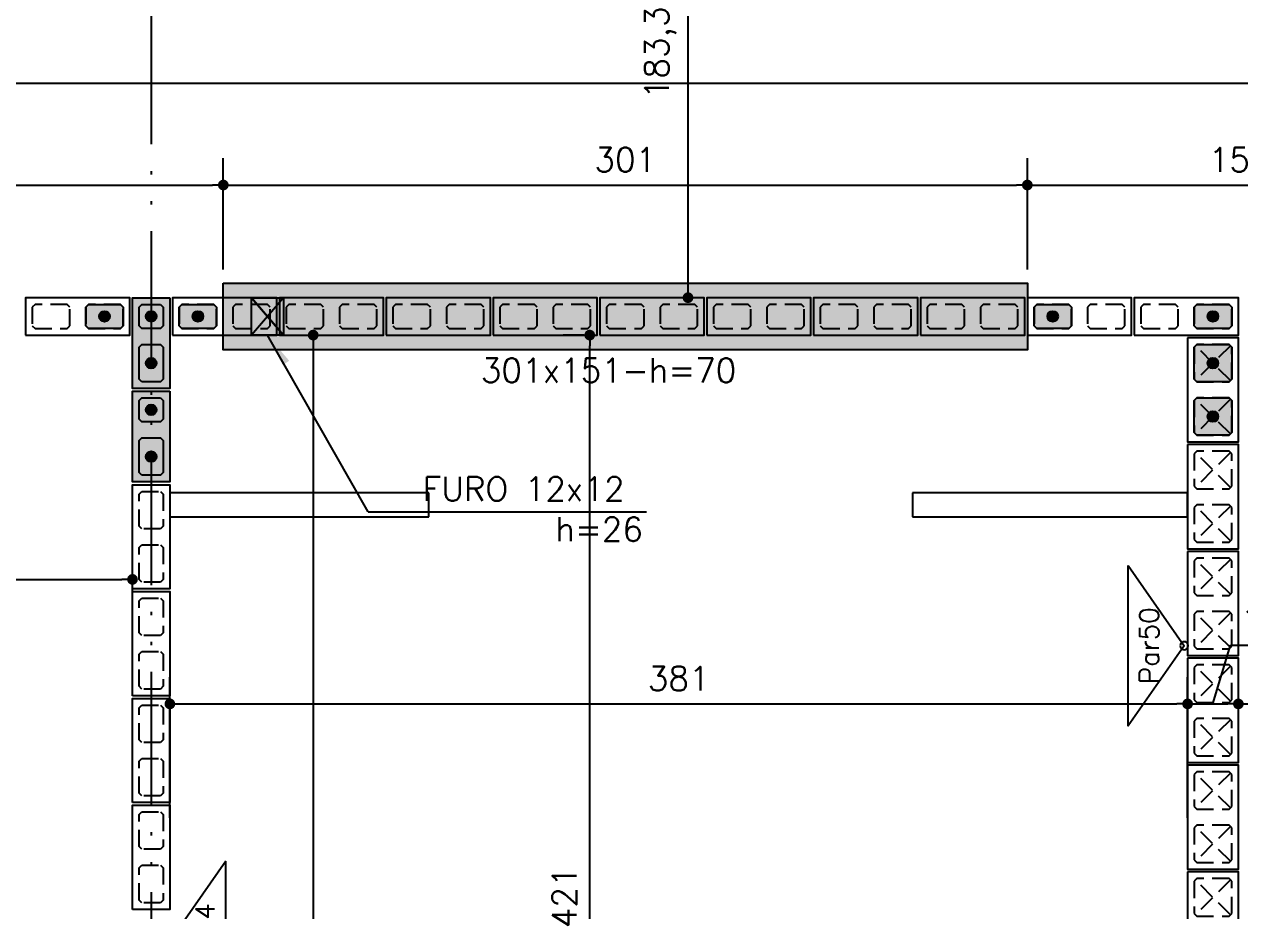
# Model space of a CAD drawing. Extents: x -14651 to 4582, y -13717 to -1290.
# Drawn here: x 2419 to 2874, y -12244.1 to -11912.2 of the extents above; entities that cross this region are included whole.
import ezdxf
from ezdxf.enums import TextEntityAlignment as Align

# ---------------------------------------------------------------- set-up
doc = ezdxf.new("R2010")
doc.units = 0
doc.header["$LTSCALE"] = 25
doc.linetypes.add('DASHED2', pattern=[0.375, 0.25, -0.125])
doc.linetypes.add('ESTILO_TQS_0004', pattern=[3.3, 2, -0.4, 0.05, -0.4, 0.05, -0.4])
for name, color, linetype in [('203', 1, 'DASHED2'), ('213', 252, 'Continuous'), ('241', 2, 'Continuous'), ('247', 50, 'Continuous'), ('248', 100, 'Continuous'), ('ABERTURAS', 53, 'Continuous'), ('ac-furo', 170, 'Continuous'), ('ALVENARIA NÃO ESTRUTURAL', 242, 'Continuous'), ('Arranque', 14, 'Continuous'), ('COTA', 1, 'Continuous'), ('EIXOS', 1, 'ESTILO_TQS_0004'), ('FERRO', 5, 'Continuous'), ('H2', 252, 'Continuous'), ('Linha_fina', 1, 'Continuous'), ('Pena_2', 2, 'Continuous'), ('T1', 2, 'Continuous'), ('TJANELA', 2, 'Continuous'), ('VIGA', 3, 'Continuous')]:
    doc.layers.add(name, color=color, linetype=linetype)
doc.styles.add('COTA', font='romans.shx')
doc.styles.add('Texto1', font='romans.shx', dxfattribs={"height": 9})
doc.dimstyles.new('forma', dxfattribs={"dimscale": 5, "dimtxt": 1.8, "dimasz": 0.8, "dimexe": 2, "dimexo": 1, "dimgap": 1, "dimtad": 1, "dimdec": 1, "dimzin": 9, "dimtxsty": 'COTA', "dimblk1": 'DOT', "dimblk2": 'DOT', "dimsah": 1, "dimcen": 0, "dimdle": 1, "dimclrd": 256, "dimclre": 256, "dimclrt": 2, "dimadec": 0, "dimazin": 0, "dimtfac": 1, "dimtdec": 0, "dimtmove": 0, "dimatfit": 3, "dimfxl": 1, "dimtolj": 1, "dimtzin": 0, "dimarcsym": 0})

# ---------------------------------------------------------------- blocks, each defined once
blk = doc.blocks.new('P4015', base_point=(5842102.11612, -8124149.02973))
blk.add_lwpolyline([(5842082.61612, -8124156.02973), (5842121.61612, -8124156.02973), (5842121.61612, -8124142.02973), (5842082.61612, -8124142.02973), (5842082.61612, -8124156.02973)])
at = {"color": 1, "linetype": 'DASHED2'}
for points in [[(5842085.11612, -8124152.52973), (5842086.11612, -8124153.52973), (5842098.11612, -8124153.52973), (5842099.11612, -8124152.52973), (5842099.11612, -8124145.52973), (5842098.11612, -8124144.52973), (5842086.11612, -8124144.52973), (5842085.11612, -8124145.52973), (5842085.11612, -8124152.52973)], [(5842105.11612, -8124152.52973), (5842106.11612, -8124153.52973), (5842118.11612, -8124153.52973), (5842119.11612, -8124152.52973), (5842119.11612, -8124145.52973), (5842118.11612, -8124144.52973), (5842106.11612, -8124144.52973), (5842105.11612, -8124145.52973), (5842105.11612, -8124152.52973)]]:
    blk.add_lwpolyline(points, dxfattribs=at)
blk = doc.blocks.new('P3515')
at = {"layer": '248'}
h = blk.add_hatch(color=100, dxfattribs=at)
h.paths.add_polyline_path([(17, 7), (-17, 7), (-17, -7), (17, -7)])
h.paths.add_polyline_path([(-5.5, -3.5), (-6.5, -4.5), (-13.5, -4.5), (-14.5, -3.5), (-14.5, 3.5), (-13.5, 4.5), (-6.5, 4.5), (-5.5, 3.5)], flags=16)
h.paths.add_polyline_path([(0.5, 3.5), (1.5, 4.5), (13.5, 4.5), (14.5, 3.5), (14.5, -3.5), (13.5, -4.5), (1.5, -4.5), (0.5, -3.5)], flags=16)
blk.add_lwpolyline([(-17, -7), (17, -7), (17, 7), (-17, 7), (-17, -7)])
at = {"color": 1, "linetype": 'DASHED2'}
for points in [[(-14.5, -3.5), (-13.5, -4.5), (-6.5, -4.5), (-5.5, -3.5), (-5.5, 3.5), (-6.5, 4.5), (-13.5, 4.5), (-14.5, 3.5), (-14.5, -3.5)], [(0.5, -3.5), (1.5, -4.5), (13.5, -4.5), (14.5, -3.5), (14.5, 3.5), (13.5, 4.5), (1.5, 4.5), (0.5, 3.5), (0.5, -3.5)]]:
    blk.add_lwpolyline(points, dxfattribs=at)
blk = doc.blocks.new('P4020')
blk.add_lwpolyline([(-19.5, -9.5), (19.5, -9.5), (19.5, 9.5), (-19.5, 9.5), (-19.5, -9.5)])
at = {"color": 1, "linetype": 'DASHED2'}
for points in [[(-17, -6), (-16, -7), (-4, -7), (-3, -6), (-3, 6), (-4, 7), (-16, 7), (-17, 6), (-17, -6)], [(3, -6), (4, -7), (16, -7), (17, -6), (17, 6), (16, 7), (4, 7), (3, 6), (3, -6)]]:
    blk.add_lwpolyline(points, dxfattribs=at)
at = {"layer": '203', "color": 253}
for p, q in [((-16.5, 6.5), (-3.5, -6.5)), ((-3.5, 6.5), (-16.5, -6.5)), ((16.5, 6.5), (3.5, -6.5)), ((3.5, 6.5), (16.5, -6.5))]:
    blk.add_line(p, q, dxfattribs=at)
blk = doc.blocks.new('GR-1409')
at = {"layer": '213'}
h = blk.add_hatch(color=256, dxfattribs=at)
h.paths.add_polyline_path([(-6, 4.5), (-7, 3.5), (-7, -3.5), (-6, -4.5), (6, -4.5), (7, -3.5), (7, 3.5), (6, 4.5)])
h.paths.add_polyline_path([(-2, 0, 1), (2, 0, 1)], flags=16)
at = {"layer": 'Arranque'}
blk.add_hatch(color=256, dxfattribs=at).paths.add_polyline_path([(-2, 0, 1), (2, 0, 1)])
at = {"layer": '213'}
blk.add_lwpolyline([(-7, 3.5), (-6, 4.5), (6, 4.5), (7, 3.5), (7, -3.5), (6, -4.5), (-6, -4.5), (-7, -3.5), (-7, 3.5)], dxfattribs=at)
at = {"layer": 'FERRO', "linetype": 'Continuous'}
blk.add_circle((0, 0), 2, dxfattribs=at)
blk = doc.blocks.new('GR-0909')
at = {"layer": '213'}
h = blk.add_hatch(color=256, dxfattribs=at)
h.paths.add_polyline_path([(3.5, -4.5), (4.5, -3.5), (4.500001, 3.5), (3.500001, 4.5), (-3.499999, 4.5), (-4.499999, 3.5), (-4.5, -3.5), (-3.5, -4.5)])
h.paths.add_polyline_path([(-2, 0, -1), (2, 0, -1)], flags=16)
at = {"layer": 'Arranque'}
blk.add_hatch(color=256, dxfattribs=at).paths.add_polyline_path([(2, 0, 1), (-2, 0, 1)])
at = {"layer": '213'}
blk.add_lwpolyline([(3.500001, 4.5), (4.500001, 3.5), (4.5, -3.5), (3.5, -4.5), (-3.5, -4.5), (-4.5, -3.5), (-4.499999, 3.5), (-3.499999, 4.5), (3.500001, 4.5)], dxfattribs=at)
at = {"layer": 'FERRO', "linetype": 'Continuous'}
blk.add_circle((0, 0), 2, dxfattribs=at)
blk = doc.blocks.new('GR-1414')
at = {"layer": '213'}
h = blk.add_hatch(color=256, dxfattribs=at)
h.paths.add_polyline_path([(6, -7), (7, -6), (7, 6), (6, 7), (-6, 7), (-7, 6), (-7, -6), (-6, -7)])
h.paths.add_polyline_path([(2, 0, 1), (-2, 0, 1)], flags=16)
at = {"layer": 'Arranque'}
blk.add_hatch(color=256, dxfattribs=at).paths.add_polyline_path([(2, 0, 1), (-2, 0, 1)])
at = {"layer": '213'}
for p, q in [((-7, 6), (-6, 7)), ((-7, -6), (-7, 6)), ((-6, 7), (6, 7)), ((6, 7), (7, 6)), ((7, 6), (7, -6)), ((-6, -7), (-7, -6)), ((6, -7), (-6, -7)), ((7, -6), (6, -7))]:
    blk.add_line(p, q, dxfattribs=at)
at = {"layer": 'FERRO', "linetype": 'Continuous'}
blk.add_circle((0, 0), 2, dxfattribs=at)
blk = doc.blocks.new('_IDNPAR_2')
at = {"color": 3}
blk.add_lwpolyline([(1, -0.7), (0, 0), (-1, -0.7)], close=True, dxfattribs=at)
blk.add_circle((0, 0), 0.05, dxfattribs=at)
at = {"layer": '247', "color": 2, "style": 'COTA', "flags": 8}
blk.add_attdef('ID', text='', height=0.24, dxfattribs=at).set_placement((0, -0.438), align=Align.MIDDLE_CENTER)
blk = doc.blocks.new('_Dot')
at = {"color": 0, "linetype": 'ByBlock', "lineweight": -2}
blk.add_line((-0.5, 0), (-1, 0), dxfattribs=at)
at = {"color": 0, "linetype": 'ByBlock', "const_width": 0.5}
blk.add_lwpolyline([(-0.25, 0, 1), (0.25, 0, 1)], format="xyb", close=True, dxfattribs=at)
blk = doc.blocks.new('*D103')
at = {"layer": 'COTA', "lineweight": -2, "transparency": 16777216}
for p, q in [((2039.52, -12004.1), (2039.52, -11962.42)), ((2493.52, -12004.1), (2493.52, -11962.42)), ((2043.52, -11972.42), (2489.52, -11972.42))]:
    blk.add_line(p, q, dxfattribs=at)
at = {"layer": 'Defpoints', "color": 0, "transparency": 16777216}
for p in [(2493.52, -11972.42), (2039.52, -12009.1), (2493.52, -12009.1)]:
    blk.add_point(p, dxfattribs=at)
at = {"layer": 'COTA', "lineweight": -2, "transparency": 16777216, "xscale": 4, "yscale": 4, "zscale": 4, "rotation": 180}
blk.add_blockref('_Dot', (2039.52, -11972.42), dxfattribs=at)
at = {"layer": 'COTA', "lineweight": -2, "transparency": 16777216, "xscale": 4, "yscale": 4, "zscale": 4}
blk.add_blockref('_Dot', (2493.52, -11972.42), dxfattribs=at)
at = {"layer": 'COTA', "color": 2, "transparency": 16777216, "insert": (2266.52, -11962.92), "char_height": 9, "attachment_point": 5, "style": 'COTA'}
blk.add_mtext('\\A1;454 ', dxfattribs=at)
blk = doc.blocks.new('*D104')
at = {"layer": 'COTA', "lineweight": -2, "transparency": 16777216}
for p, q in [((2493.52, -12004.1), (2493.52, -11962.42)), ((2794.52, -12004.1), (2794.52, -11962.42)), ((2497.52, -11972.42), (2790.52, -11972.42))]:
    blk.add_line(p, q, dxfattribs=at)
at = {"layer": 'Defpoints', "color": 0, "transparency": 16777216}
for p in [(2794.52, -11972.42), (2493.52, -12009.1), (2794.52, -12009.1)]:
    blk.add_point(p, dxfattribs=at)
at = {"layer": 'COTA', "lineweight": -2, "transparency": 16777216, "xscale": 4, "yscale": 4, "zscale": 4, "rotation": 180}
blk.add_blockref('_Dot', (2493.52, -11972.42), dxfattribs=at)
at = {"layer": 'COTA', "lineweight": -2, "transparency": 16777216, "xscale": 4, "yscale": 4, "zscale": 4}
blk.add_blockref('_Dot', (2794.52, -11972.42), dxfattribs=at)
at = {"layer": 'COTA', "color": 2, "transparency": 16777216, "insert": (2644.02, -11962.92), "char_height": 9, "attachment_point": 5, "style": 'COTA'}
blk.add_mtext('\\A1;301 ', dxfattribs=at)
blk = doc.blocks.new('*D105')
at = {"layer": 'COTA', "lineweight": -2, "transparency": 16777216}
for p, q in [((2794.52, -12004.1), (2794.52, -11962.42)), ((2953.52, -12004.1), (2953.52, -11962.42)), ((2798.52, -11972.42), (2949.52, -11972.42))]:
    blk.add_line(p, q, dxfattribs=at)
at = {"layer": 'Defpoints', "color": 0, "transparency": 16777216}
for p in [(2953.52, -11972.42), (2794.52, -12009.1), (2953.52, -12009.1)]:
    blk.add_point(p, dxfattribs=at)
at = {"layer": 'COTA', "lineweight": -2, "transparency": 16777216, "xscale": 4, "yscale": 4, "zscale": 4, "rotation": 180}
blk.add_blockref('_Dot', (2794.52, -11972.42), dxfattribs=at)
at = {"layer": 'COTA', "lineweight": -2, "transparency": 16777216, "xscale": 4, "yscale": 4, "zscale": 4}
blk.add_blockref('_Dot', (2953.52, -11972.42), dxfattribs=at)
at = {"layer": 'COTA', "color": 2, "transparency": 16777216, "insert": (2874.02, -11962.92), "char_height": 9, "attachment_point": 5, "style": 'COTA'}
blk.add_mtext('\\A1;159 ', dxfattribs=at)
blk = doc.blocks.new('*D108')
at = {"layer": 'COTA', "lineweight": -2, "transparency": 16777216}
for p, q in [((873.52, -11951.79), (873.52, -11924.24)), ((3258.52, -12009.6), (3258.52, -11924.24)), ((877.52, -11934.24), (3254.52, -11934.24))]:
    blk.add_line(p, q, dxfattribs=at)
at = {"layer": 'Defpoints', "color": 0, "transparency": 16777216}
for p in [(3258.52, -11934.24), (873.52, -11956.79), (3258.52, -12014.6)]:
    blk.add_point(p, dxfattribs=at)
at = {"layer": 'COTA', "lineweight": -2, "transparency": 16777216, "xscale": 4, "yscale": 4, "zscale": 4, "rotation": 180}
blk.add_blockref('_Dot', (873.52, -11934.24), dxfattribs=at)
at = {"layer": 'COTA', "lineweight": -2, "transparency": 16777216, "xscale": 4, "yscale": 4, "zscale": 4}
blk.add_blockref('_Dot', (3258.52, -11934.24), dxfattribs=at)
at = {"layer": 'COTA', "color": 2, "transparency": 16777216, "insert": (2066.02, -11924.74), "char_height": 9, "attachment_point": 5, "style": 'COTA'}
blk.add_mtext('\\A1;2385 ', dxfattribs=at)
blk = doc.blocks.new('*D191')
at = {"layer": 'COTA', "lineweight": -2, "transparency": 16777216}
for p, q in [((2681.52, -11831.25), (2657.49, -11831.25)), ((2667.49, -12010.6), (2667.49, -11835.25)), ((2668.52, -12014.6), (2657.49, -12014.6))]:
    blk.add_line(p, q, dxfattribs=at)
at = {"layer": 'Defpoints', "color": 0, "transparency": 16777216}
for p in [(2667.49, -11831.25), (2686.52, -11831.25), (2673.52, -12014.6)]:
    blk.add_point(p, dxfattribs=at)
at = {"layer": 'COTA', "lineweight": -2, "transparency": 16777216, "xscale": 4, "yscale": 4, "zscale": 4}
for p, rotation in [((2667.49, -11831.25), 90), ((2667.49, -12014.6), 270)]:
    blk.add_blockref('_Dot', p, dxfattribs=dict(at, rotation=rotation))
at = {"layer": 'COTA', "color": 2, "transparency": 16777216, "insert": (2657.14, -11922.92), "char_height": 9, "attachment_point": 5, "rotation": 90, "style": 'COTA'}
blk.add_mtext('\\A1;183,3 ', dxfattribs=at)
blk = doc.blocks.new('*D230')
at = {"layer": 'COTA', "lineweight": -2, "transparency": 16777216}
for p, q in [((2473.52, -12209.33), (2473.52, -12156.68)), ((2854.52, -12209.33), (2854.52, -12156.68)), ((2477.52, -12166.68), (2850.52, -12166.68))]:
    blk.add_line(p, q, dxfattribs=at)
at = {"layer": 'Defpoints', "color": 0, "transparency": 16777216}
for p in [(2854.52, -12166.68), (2473.52, -12214.33), (2854.52, -12214.33)]:
    blk.add_point(p, dxfattribs=at)
at = {"layer": 'COTA', "lineweight": -2, "transparency": 16777216, "xscale": 4, "yscale": 4, "zscale": 4, "rotation": 180}
blk.add_blockref('_Dot', (2473.52, -12166.68), dxfattribs=at)
at = {"layer": 'COTA', "lineweight": -2, "transparency": 16777216, "xscale": 4, "yscale": 4, "zscale": 4}
blk.add_blockref('_Dot', (2854.52, -12166.68), dxfattribs=at)
at = {"layer": 'COTA', "color": 2, "transparency": 16777216, "insert": (2664.02, -12157.18), "char_height": 9, "attachment_point": 5, "style": 'COTA'}
blk.add_mtext('\\A1;381 ', dxfattribs=at)
blk = doc.blocks.new('*D231')
at = {"layer": 'COTA', "lineweight": -2, "transparency": 16777216}
for p, q in [((2864.02, -12166.68), (2870.62, -12144.68)), ((2870.62, -12144.68), (2893.47, -12144.68)), ((2854.52, -12209.33), (2854.52, -12156.68)), ((2873.52, -12167.06), (2873.52, -12156.68)), ((2858.52, -12166.68), (2869.52, -12166.68))]:
    blk.add_line(p, q, dxfattribs=at)
at = {"layer": 'Defpoints', "color": 0, "transparency": 16777216}
for p in [(2873.52, -12166.68), (2873.52, -12172.06), (2854.52, -12214.33)]:
    blk.add_point(p, dxfattribs=at)
at = {"layer": 'COTA', "lineweight": -2, "transparency": 16777216, "xscale": 4, "yscale": 4, "zscale": 4, "rotation": 180}
blk.add_blockref('_Dot', (2854.52, -12166.68), dxfattribs=at)
at = {"layer": 'COTA', "lineweight": -2, "transparency": 16777216, "xscale": 4, "yscale": 4, "zscale": 4}
blk.add_blockref('_Dot', (2873.52, -12166.68), dxfattribs=at)
at = {"layer": 'COTA', "color": 2, "transparency": 16777216, "insert": (2882.05, -12135.18), "char_height": 9, "attachment_point": 5, "style": 'COTA'}
blk.add_mtext('\\A1;19 ', dxfattribs=at)
blk = doc.blocks.new('*D232')
at = {"layer": 'COTA', "lineweight": -2, "transparency": 16777216}
for p, q in [((2873.52, -12167.06), (2873.52, -12156.68)), ((3244.52, -12175.63), (3244.52, -12156.68)), ((2877.52, -12166.68), (3240.52, -12166.68))]:
    blk.add_line(p, q, dxfattribs=at)
at = {"layer": 'Defpoints', "color": 0, "transparency": 16777216}
for p in [(3244.52, -12166.68), (2873.52, -12172.06), (3244.52, -12180.63)]:
    blk.add_point(p, dxfattribs=at)
at = {"layer": 'COTA', "lineweight": -2, "transparency": 16777216, "xscale": 4, "yscale": 4, "zscale": 4, "rotation": 180}
blk.add_blockref('_Dot', (2873.52, -12166.68), dxfattribs=at)
at = {"layer": 'COTA', "lineweight": -2, "transparency": 16777216, "xscale": 4, "yscale": 4, "zscale": 4}
blk.add_blockref('_Dot', (3244.52, -12166.68), dxfattribs=at)
at = {"layer": 'COTA', "color": 2, "transparency": 16777216, "insert": (3059.02, -12157.18), "char_height": 9, "attachment_point": 5, "style": 'COTA'}
blk.add_mtext('\\A1;371 ', dxfattribs=at)
blk = doc.blocks.new('*D271')
at = {"layer": 'COTA', "lineweight": -2, "transparency": 16777216}
for p, q in [((2518.52, -12028.6), (2537.17, -12028.6)), ((2527.17, -12032.6), (2527.17, -12495.6)), ((2519.52, -12499.6), (2537.17, -12499.6))]:
    blk.add_line(p, q, dxfattribs=at)
at = {"layer": 'Defpoints', "color": 0, "transparency": 16777216}
for p in [(2513.52, -12028.6), (2514.52, -12499.6), (2527.17, -12499.6)]:
    blk.add_point(p, dxfattribs=at)
at = {"layer": 'COTA', "lineweight": -2, "transparency": 16777216, "xscale": 4, "yscale": 4, "zscale": 4}
for p, rotation in [((2527.17, -12028.6), 90), ((2527.17, -12499.6), 270)]:
    blk.add_blockref('_Dot', p, dxfattribs=dict(at, rotation=rotation))
at = {"layer": 'COTA', "color": 2, "transparency": 16777216, "insert": (2517.67, -12264.1), "char_height": 9, "attachment_point": 5, "rotation": 90, "style": 'COTA'}
blk.add_mtext('\\A1;471 ', dxfattribs=at)
blk = doc.blocks.new('*D283')
at = {"layer": 'COTA', "lineweight": -2, "transparency": 16777216}
for p, q in [((2628.52, -12028.6), (2620.69, -12028.6)), ((2630.69, -12445.6), (2630.69, -12032.6)), ((2625.69, -12449.6), (2620.69, -12449.6))]:
    blk.add_line(p, q, dxfattribs=at)
at = {"layer": 'Defpoints', "color": 0, "transparency": 16777216}
for p in [(2630.69, -12028.6), (2633.52, -12028.6), (2630.69, -12449.6)]:
    blk.add_point(p, dxfattribs=at)
at = {"layer": 'COTA', "lineweight": -2, "transparency": 16777216, "xscale": 4, "yscale": 4, "zscale": 4}
for p, rotation in [((2630.69, -12028.6), 90), ((2630.69, -12449.6), 270)]:
    blk.add_blockref('_Dot', p, dxfattribs=dict(at, rotation=rotation))
at = {"layer": 'COTA', "color": 2, "transparency": 16777216, "insert": (2621.19, -12239.1), "char_height": 9, "attachment_point": 5, "rotation": 90, "style": 'COTA'}
blk.add_mtext('\\A1;421 ', dxfattribs=at)
blk = doc.blocks.new('layout-inferior 2')
at = {"layer": 'ALVENARIA NÃO ESTRUTURAL'}
for p, q in [((28316.58, -12087.6), (28219.58, -12087.6)), ((28219.58, -12087.6), (28219.58, -12096.6)), ((28316.58, -12096.6), (28316.58, -12087.6)), ((28600.58, -12087.6), (28497.58, -12087.6)), ((28497.58, -12087.6), (28497.58, -12096.6)), ((28600.58, -12096.6), (28600.58, -12087.6)), ((28219.58, -12096.6), (28316.58, -12096.6)), ((28497.58, -12096.6), (28600.58, -12096.6))]:
    blk.add_line(p, q, dxfattribs=at)
blk = doc.blocks.new('furo 12 x12')
at = {"layer": 'H2'}
for points in [[(-1405.39, -3672.05), (-1399.38, -3665.04), (-1411.38, -3665.04)], [(-1411.38, -3679.04), (-1405.39, -3672.05), (-1411.38, -3665.04)], [(-1399.38, -3679.08), (-1399.38, -3665.04), (-1405.39, -3672.05)], [(-1405.39, -3672.05), (-1411.38, -3679.04), (-1411.38, -3679.08), (-1399.38, -3679.08)]]:
    blk.add_hatch(color=256, dxfattribs=at).paths.add_polyline_path(points)
at = {"layer": 'Pena_2', "ltscale": 0.5}
blk.add_lwpolyline([(-1411.38, -3665.04), (-1399.38, -3665.04), (-1399.38, -3679.08), (-1411.38, -3679.08)], close=True, dxfattribs=at)
at = {"layer": 'VIGA', "ltscale": 0.5}
for p, q in [((-1399.38, -3665.04), (-1411.38, -3679.04)), ((-1399.38, -3679.08), (-1411.38, -3665.04))]:
    blk.add_line(p, q, dxfattribs=at)
blk = doc.blocks.new('ss')
at = {"layer": 'Linha_fina'}
blk.add_solid([(0, 0), (-2.501, -0.287), (-2.499, 0.296)], dxfattribs=at)
blk = doc.blocks.new('furos-inferior2')
at = {"layer": 'ac-furo'}
for p, q in [((2516.02, -12014.6), (2504.02, -12028.6)), ((2504.02, -12014.6), (2516.02, -12028.6))]:
    blk.add_line(p, q, dxfattribs=at)
blk.add_lwpolyline([(2504.02, -12014.6), (2516.02, -12014.6), (2516.02, -12028.6), (2504.02, -12028.6)], close=True, dxfattribs=at)
at = {"layer": 'Linha_fina'}
for q in [(2510.01, -12028.63), (2651.89, -12094.73)]:
    blk.add_line((2547.69, -12094.73), q, dxfattribs=at)
at = {"layer": 'COTA'}
blk.add_blockref('furo 12 x12', (3915.4, -8349.55), dxfattribs=at)
at = {"layer": 'COTA', "xscale": -4.999999999999998, "yscale": 4.999999999999998, "zscale": 4.999999999999998, "rotation": 303.6559025255237}
blk.add_blockref('ss', (2510.01, -12028.63), dxfattribs=at)
at = {"layer": 'T1', "style": 'Texto1'}
for s, p in [('FURO 12x12', (2568.16, -12090.69)), ('h=26', (2617.86, -12105.81))]:
    blk.add_text(s, height=9, dxfattribs=at).set_placement(p)
blk = doc.blocks.new('*D336')
at = {"layer": 'COTA', "lineweight": -2, "transparency": 16777216}
for p, q in [((2338.52, -12144.6), (2338.52, -12110.06)), ((2459.52, -12130.58), (2459.52, -12110.06)), ((2342.52, -12120.06), (2455.52, -12120.06))]:
    blk.add_line(p, q, dxfattribs=at)
at = {"layer": 'Defpoints', "color": 0, "transparency": 16777216}
for p in [(2459.52, -12120.06), (2459.52, -12135.58), (2338.52, -12149.6)]:
    blk.add_point(p, dxfattribs=at)
at = {"layer": 'COTA', "lineweight": -2, "transparency": 16777216, "xscale": 4, "yscale": 4, "zscale": 4, "rotation": 180}
blk.add_blockref('_Dot', (2338.52, -12120.06), dxfattribs=at)
at = {"layer": 'COTA', "lineweight": -2, "transparency": 16777216, "xscale": 4, "yscale": 4, "zscale": 4}
blk.add_blockref('_Dot', (2459.52, -12120.06), dxfattribs=at)
at = {"layer": 'COTA', "color": 2, "transparency": 16777216, "insert": (2399.02, -12110.56), "char_height": 9, "attachment_point": 5, "style": 'COTA'}
blk.add_mtext('\\A1;121 ', dxfattribs=at)

msp = doc.modelspace()

# ---------------------------------------------------------------- hatches: boundary and pattern name
at = {"layer": 'ABERTURAS', "transparency": 33554457}
msp.add_hatch(color=256, dxfattribs=at).paths.add_polyline_path([(2493.52, -12009.1), (2794.52, -12009.1), (2794.52, -12034.1), (2493.52, -12034.1)])

# ---------------------------------------------------------------- linework, layer by layer
at = {"layer": 'ABERTURAS'}
msp.add_lwpolyline([(2493.52, -12009.1), (2794.52, -12009.1), (2794.52, -12034.1), (2493.52, -12034.1)], close=True, dxfattribs=at)
at = {"layer": 'EIXOS'}
msp.add_line((2466.52, -11494.67), (2466.52, -13689.12), dxfattribs=at)

# ---------------------------------------------------------------- block references
for name, p in [('GR-1409', (2449.02, -12021.6)), ('GR-0909', (2466.52, -12021.6)), ('GR-1409', (2484.02, -12021.6)), ('GR-1409', (2804.02, -12021.6)), ('GR-1409', (2864.02, -12021.6)), ('GR-1414', (2864.02, -12039.1)), ('GR-0909', (2466.52, -12056.6)), ('GR-1414', (2864.02, -12059.1))]:
    msp.add_blockref(name, p)
at = {"rotation": 90}
for p in [(2466.52, -12039.1), (2466.52, -12074.1)]:
    msp.add_blockref('GR-1409', p, dxfattribs=at)
at = {"layer": '241'}
for p in [(2439.02, -12021.6), (2494.02, -12021.6), (2534.02, -12021.6), (2574.02, -12021.6), (2614.02, -12021.6), (2654.02, -12021.6), (2694.02, -12021.6), (2734.02, -12021.6), (2774.02, -12021.6), (2814.02, -12021.6), (2854.02, -12021.6)]:
    msp.add_blockref('P4015', p, dxfattribs=at)
at = {"layer": '241', "xscale": -1}
for name, p, rotation in [('P3515', (2466.52, -12031.6), 90), ('P3515', (2466.52, -12066.6), 90), ('P4015', (2466.52, -12104.1), 270), ('P4015', (2466.52, -12144.1), 270), ('P4015', (2466.52, -12184.1), 270), ('P4015', (2466.52, -12224.1), 270)]:
    msp.add_blockref(name, p, dxfattribs=dict(at, rotation=rotation))
at = {"layer": '241', "rotation": 270}
for p in [(2864.02, -12049.1), (2864.02, -12089.1), (2864.02, -12129.1), (2864.02, -12169.1), (2864.02, -12209.1), (2864.02, -12249.1)]:
    msp.add_blockref('P4020', p, dxfattribs=at)
at = {"layer": '247', "linetype": 'Continuous'}
ref = msp.add_blockref('_IDNPAR_2', (2853.28, -12144.88), dxfattribs=dict(at, xscale=-30, yscale=30, zscale=30, rotation=270))
ref.add_attrib('ID', 'Par50', dxfattribs={"color": 2, "height": 7.2, "rotation": 90, "style": 'COTA', "flags": 8}).set_placement((2840.13, -12144.88), align=Align.MIDDLE_CENTER)
at = {"layer": '247', "linetype": 'Continuous', "xscale": 30, "yscale": 30, "zscale": 30, "rotation": 90}
msp.add_blockref('_IDNPAR_2', (2473.52, -12255.61), dxfattribs=at).add_auto_attribs({'ID': 'Par44'})
at = {"layer": 'COTA'}
for name, p in [('furos-inferior2', (0, 0)), ('layout-inferior 2', (-25746.06, 0))]:
    msp.add_blockref(name, p, dxfattribs=at)

# ---------------------------------------------------------------- texts
at = {"layer": 'TJANELA', "style": 'Texto1'}
msp.add_text('301x151-h=70', height=9, dxfattribs=at).set_placement((2637.77, -12046.29), align=Align.CENTER)

# ---------------------------------------------------------------- dimensions: what is measured, and where the dimension line sits
at = {"layer": 'COTA'}
for base, p1, p2, override, picture, middle in [((2667.4946, -11831.2523), (2673.5169, -12014.5974), (2686.5219, -11831.2523), {"dimpost": ' '}, '*D191', (2657.1375, -11922.9248)), ((2527.17, -12499.6), (2513.52, -12028.6), (2514.52, -12499.6), {"dimpost": ' '}, '*D271', (2517.67, -12264.1)), ((2630.69, -12028.6), (2630.69, -12449.6), (2633.52, -12028.6), {"dimpost": ' ', "dimtmove": 1}, '*D283', (2621.19, -12239.1))]:
    dim = msp.add_linear_dim(base=base, p1=p1, p2=p2, angle=90, dimstyle='forma', override=override, dxfattribs=at)
    dim.commit()
    dim.dimension.update_dxf_attribs({"geometry": picture, "text_midpoint": middle})
for base, p1, p2, override, picture, middle in [((3258.52, -11934.24), (873.52, -11956.79), (3258.52, -12014.6), {"dimpost": ' '}, '*D108', (2066.02, -11924.74)), ((2493.52, -11972.42), (2039.52, -12009.1), (2493.52, -12009.1), {"dimpost": ' ', "dimtmove": 1}, '*D103', (2266.52, -11962.92)), ((2794.52, -11972.42), (2493.52, -12009.1), (2794.52, -12009.1), {"dimpost": ' ', "dimtmove": 1}, '*D104', (2644.02, -11962.92)), ((2953.52, -11972.42), (2794.52, -12009.1), (2953.52, -12009.1), {"dimpost": ' ', "dimtmove": 1}, '*D105', (2874.02, -11962.92)), ((2459.52, -12120.06), (2338.52, -12149.6), (2459.52, -12135.58), {"dimpost": ' ', "dimtmove": 1}, '*D336', (2399.02, -12110.56)), ((2873.52, -12166.68), (2854.52, -12214.33), (2873.52, -12172.06), {"dimpost": ' ', "dimtmove": 1}, '*D231', (2875.62, -12135.18)), ((2854.52, -12166.68), (2473.52, -12214.33), (2854.52, -12214.33), {"dimpost": ' '}, '*D230', (2664.02, -12157.18)), ((3244.52, -12166.68), (2873.52, -12172.06), (3244.52, -12180.63), {"dimpost": ' ', "dimtmove": 1}, '*D232', (3059.02, -12157.18))]:
    dim = msp.add_linear_dim(base=base, p1=p1, p2=p2, dimstyle='forma', override=override, dxfattribs=at)
    dim.commit()
    dim.dimension.update_dxf_attribs({"geometry": picture, "text_midpoint": middle})

doc.saveas('drawing.dxf')
